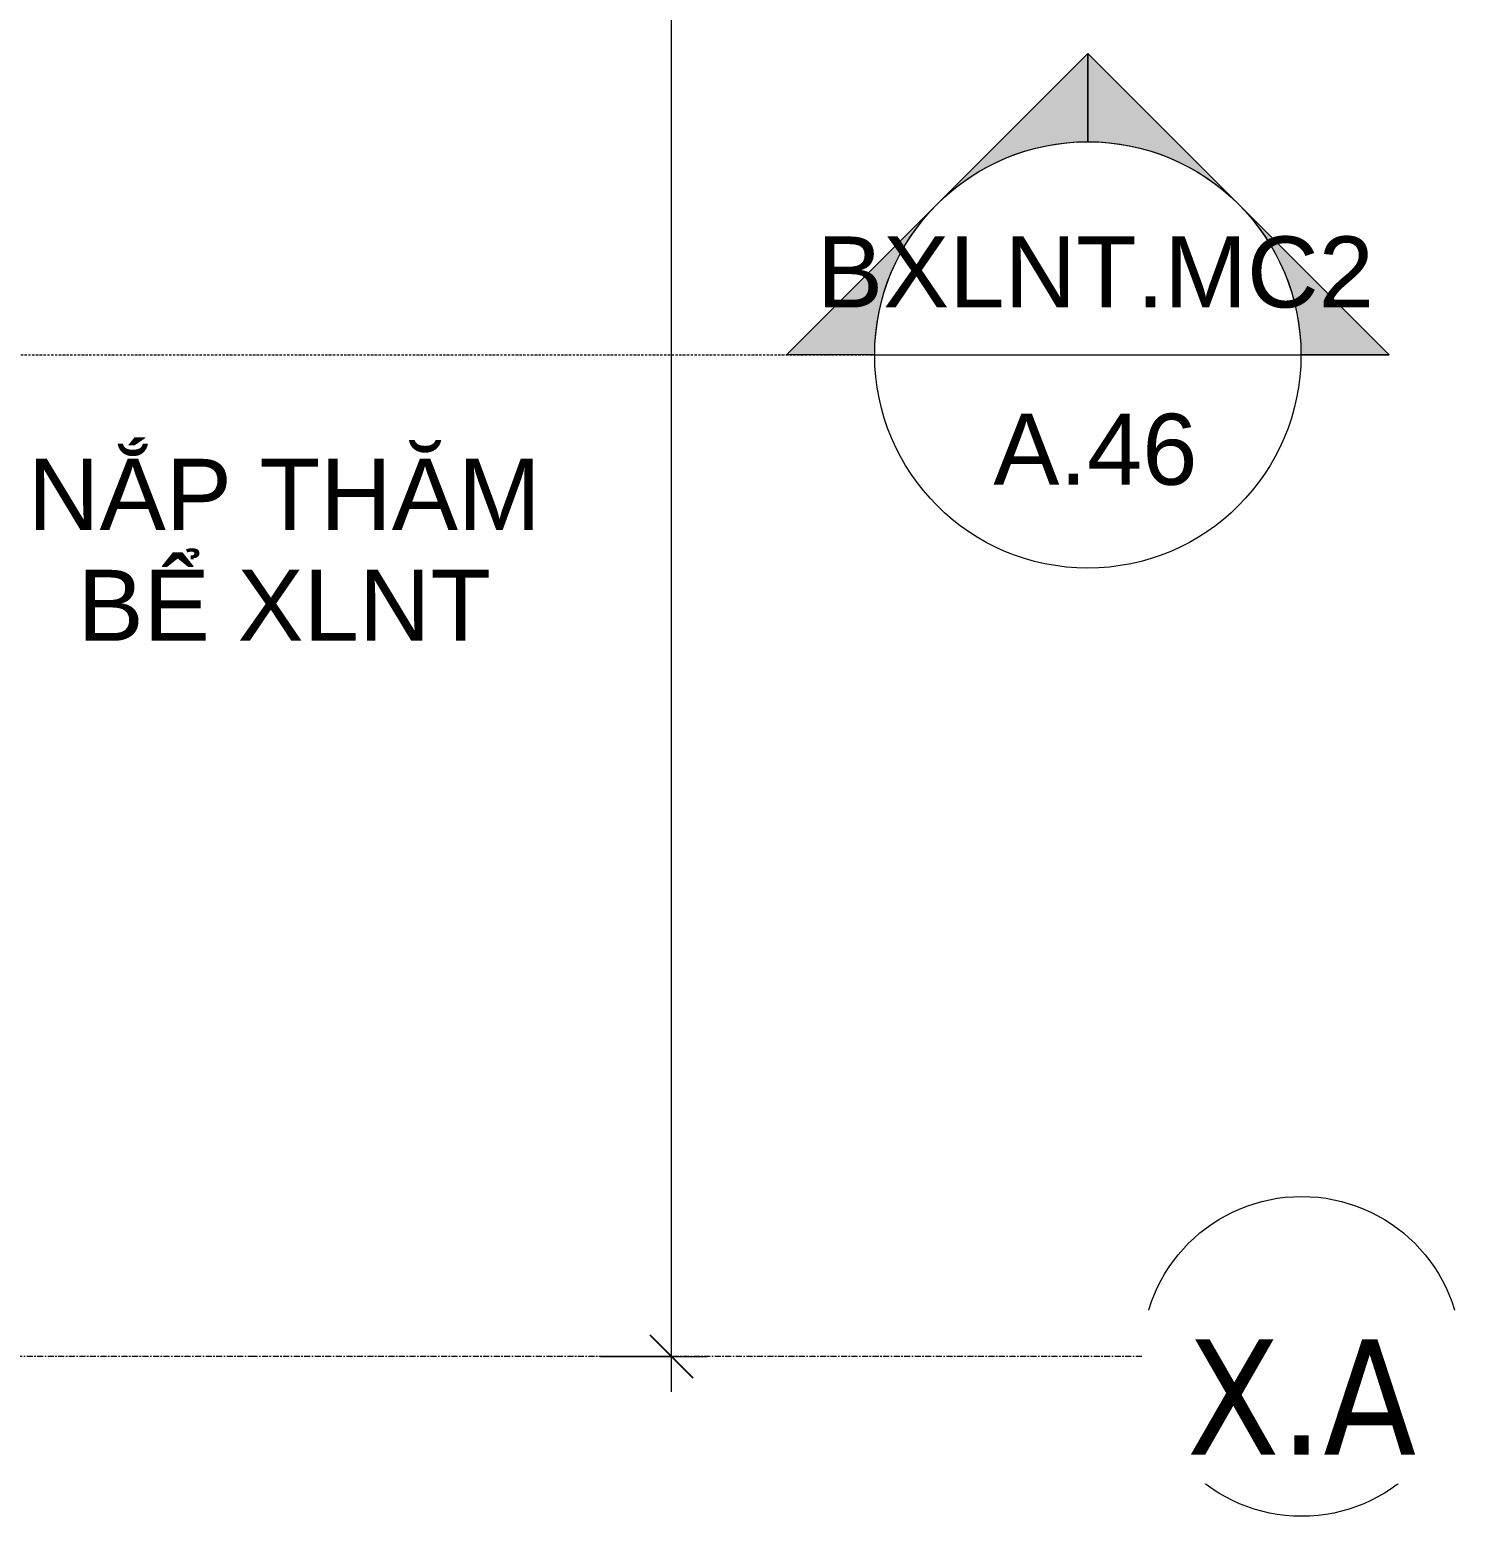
# Model space of a CAD drawing. Header units: millimetres. Extents: x 83532 to 228915, y -7302 to 22802.
# Drawn here: x 127047 to 130076, y 14599 to 17737 of the extents above; entities that cross this region are included whole.
import ezdxf

# ---------------------------------------------------------------- set-up
doc = ezdxf.new("R2010")
doc.units = ezdxf.units.MM
doc.linetypes.add('Dash Dot 3_16_', pattern=[7.9375, 4.7625, -1.5875, 0, -1.5875])
doc.linetypes.add('Grid Line', pattern=[22.225, 12.7, -3.175, 3.175, -3.175])
for name, color, linetype, lineweight in [('A-ANNO-DIMS', 211, 'Continuous', 9), ('A-ANNO-DIMS-75', 211, 'Continuous', 9), ('G-ANNO-SYMB', 111, 'Continuous', 9), ('G-ANNO-SYMB-1', 111, 'Dash Dot 3_16_', 18), ('G-ANNO-TEXT-2', 7, 'Continuous', 9), ('S-GRID-1', 1, 'Grid Line', 9), ('S-GRID-IDEN', 1, 'Continuous', 9)]:
    doc.layers.add(name, color=color, linetype=linetype, lineweight=lineweight)
doc.styles.add('Arial', font='arial.ttf', dxfattribs={"height": 150})
doc.styles.add('Tahoma_B', font='tahomabd.ttf', dxfattribs={"height": 243.75})
doc.styles.add('UTM Avo', font='', dxfattribs={"width": 0.9, "height": 187.5})
doc.styles.get('UTM Avo').set_extended_font_data('UTM Avo')
doc.dimstyles.new('1_Dim_chi_tiet_2_5', dxfattribs={"dimscale": 304.8, "dimtxt": 187.368928, "dimasz": 0.295276, "dimexe": 0.246063, "dimexo": 0.0625, "dimgap": 0.024606, "dimtad": 1, "dimdec": 0, "dimrnd": 5, "dimzin": 0, "dimdsep": 46, "dimtxsty": 'UTM Avo', "dimblk1": 'OBLIQUE', "dimblk2": 'OBLIQUE', "dimsah": 1, "dimcen": 0.09, "dimdle": 0.246063, "dimazin": 0, "dimtfac": 1, "dimtdec": 4, "dimtix": 1, "dimtmove": 0, "dimatfit": 3, "dimfxl": 0.492126, "dimfxlon": 1, "dimtvp": 1, "dimtolj": 1, "dimtzin": 0, "dimarcsym": 2})

# ---------------------------------------------------------------- blocks, each defined once
blk = doc.blocks.new('Section - M_Section Head - Filled-352373-TKCS_BỂ XLNT - MẶT BẰNG NẮP BỂ')
at = {"layer": 'G-ANNO-SYMB'}
h = blk.add_hatch(color=256, dxfattribs=at)
edge = h.paths.add_edge_path()
edge.add_line((-6, 8.485), (-6, 6))
edge.add_arc((-6, 0), 6, 90, 135)
edge.add_line((-10.243, 4.243), (-6, 8.485))
h = blk.add_hatch(color=256, dxfattribs=at)
edge = h.paths.add_edge_path()
edge.add_line((-6, 8.485), (-1.757, 4.243))
edge.add_arc((-6, 0), 6, 45, 90)
edge.add_line((-6, 6), (-6, 8.485))
h = blk.add_hatch(color=256, dxfattribs=at)
edge = h.paths.add_edge_path()
edge.add_line((-14.485, 0), (-10.243, 4.243))
edge.add_arc((-6, 0), 6, 135, 180)
edge.add_line((-12, 0), (-14.485, 0))
h = blk.add_hatch(color=256, dxfattribs=at)
edge = h.paths.add_edge_path()
edge.add_line((2.485, 0), (0, 0))
edge.add_arc((-6, 0), 6, 360, 405)
edge.add_line((-1.757, 4.243), (2.485, 0))
for p, q in [((-6, 8.485), (-14.485, 0)), ((-6, 8.485), (-10.243, 4.243)), ((-6, 8.485), (2.485, 0)), ((-6, 6), (-6, 8.485)), ((-6, 8.485), (-6, 6)), ((-1.757, 4.243), (-6, 8.485)), ((-10.243, 4.243), (-14.485, 0)), ((2.485, 0), (-1.757, 4.243)), ((-14.485, 0), (-12, 0)), ((0, 0), (2.485, 0)), ((-12, 0), (-14.485, 0)), ((0, 0), (2.485, 0))]:
    blk.add_line(p, q, dxfattribs=at)
for start, end in [(360, 180), (90, 135), (45, 90), (135, 180), (360, 45), (180, 360)]:
    blk.add_arc((-6, 0), 6, start, end, dxfattribs=at)
blk = doc.blocks.new('Grid - M_Grid Head - Circle-353313-TKCS_BỂ XLNT - MẶT BẰNG NẮP BỂ')
at = {"layer": 'S-GRID-IDEN'}
blk.add_circle((0, 0), 4.5, dxfattribs=at)
blk = doc.blocks.new('DIMBLOCK58-TKCS_BỂ XLNT - MẶT BẰNG NẮP BỂ')
at = {"layer": 'A-ANNO-DIMS-75'}
for p, q in [((128402, 14861.9), (128402, 21161.9)), ((128252, 21086.9), (128477, 21086.9)), ((128402, 21086.9), (128252, 21086.9)), ((128252, 14936.9), (128477, 14936.9)), ((128402, 14936.9), (128252, 14936.9))]:
    blk.add_line(p, q, dxfattribs=at)
at = {"layer": 'A-ANNO-DIMS-75', "lineweight": 25}
for p, q in [((128402, 21086.9), (128357, 21131.9)), ((128402, 21086.9), (128447, 21041.9)), ((128402, 14936.9), (128357, 14981.9)), ((128402, 14936.9), (128447, 14891.9))]:
    blk.add_line(p, q, dxfattribs=at)
at = {"layer": 'A-ANNO-DIMS-75', "color": 0, "insert": (128158.5, 17755.2), "char_height": 187.5, "width": 616.236, "attachment_point": 1, "rotation": 90, "line_spacing_factor": 1.110334, "style": 'UTM Avo'}
blk.add_mtext('6150', dxfattribs=at)
blk = doc.blocks.new('_Oblique')
at = {"color": 0, "linetype": 'ByBlock', "lineweight": -2}
blk.add_line((-0.5, -0.5), (0.5, 0.5), dxfattribs=at)

msp = doc.modelspace()

# ---------------------------------------------------------------- linework, layer by layer
at = {"layer": 'G-ANNO-SYMB'}
msp.add_line((128831, 17050.7), (129731, 17050.7), dxfattribs=at)
at = {"layer": 'G-ANNO-SYMB-1'}
msp.add_line((109208.8, 17050.7), (128831, 17050.7), dxfattribs=at)
at = {"layer": 'S-GRID-1'}
msp.add_line((127520, 14936.9), (111379.1, 14936.9), dxfattribs=at)

# ---------------------------------------------------------------- block references
at = {"layer": 'G-ANNO-SYMB', "extrusion": (0, 0, -1), "xscale": 74.99999999999996, "yscale": 74.99999999999996, "zscale": 74.99999999999996}
msp.add_blockref('Section - M_Section Head - Filled-352373-TKCS_BỂ XLNT - MẶT BẰNG NẮP BỂ', (-128831, 17050.7), dxfattribs=at)
at = {"layer": 'S-GRID-IDEN', "xscale": 74.99999999999996, "yscale": 74.99999999999996, "zscale": 74.99999999999996, "rotation": 89.99999999999982}
msp.add_blockref('Grid - M_Grid Head - Circle-353313-TKCS_BỂ XLNT - MẶT BẰNG NẮP BỂ', (129732.5, 14936.9), dxfattribs=at)

# ---------------------------------------------------------------- texts
at = {"layer": 'G-ANNO-SYMB', "char_height": 150, "attachment_point": 5, "line_spacing_factor": 0.936439, "style": 'Arial'}
for s, insert, width in [('\\pxqc,t6.35,12.7,19.05,25.4,31.75,38.1,44.45,50.8,57.15,63.5,69.85,76.2,82.55,88.9,95.25,101.6,107.95,114.3,120.65,127,133.35,139.7,146.05,152.4,158.75,165.1,171.45,177.8,184.15,190.5,196.85,203.2;{BXLNT.MC2}', (129296.9, 17224.7), 1200.75), ('\\pxqc,t6.35,12.7,19.05,25.4,31.75,38.1,44.45,50.8,57.15,63.5,69.85,76.2,82.55,88.9,95.25,101.6,107.95,114.3,120.65,127,133.35,139.7,146.05,152.4,158.75,165.1,171.45,177.8,184.15,190.5,196.85,203.2;{A.46}', (129296.9, 16850.5), 446.25)]:
    msp.add_mtext(s, dxfattribs=dict(at, insert=insert, width=width))
at = {"layer": 'G-ANNO-TEXT-2', "insert": (127584.4, 16639.3), "char_height": 150, "width": 1117.312, "attachment_point": 5, "line_spacing_factor": 0.936439, "style": 'Arial'}
msp.add_mtext('\\pxqc,t6.35,12.7,19.05,25.4,31.75,38.1,44.45,50.8,57.15,63.5,69.85,76.2,82.55,88.9,95.25,101.6,107.95,114.3,120.65,127,133.35,139.7,146.05,152.4,158.75,165.1,171.45,177.8,184.15,190.5,196.85,203.2;{NẮP THĂM\\PBỂ XLNT}', dxfattribs=at)

# ---------------------------------------------------------------- dimensions: what is measured, and where the dimension line sits
at = {"layer": 'A-ANNO-DIMS'}
dim = msp.add_linear_dim(base=(128402, 21086.9), p1=(128252, 14936.9), p2=(128252, 21086.9), angle=90, dimstyle='1_Dim_chi_tiet_2_5', override={"dimpost": '<>', "dimfxl": 6150}, dxfattribs=at)
dim.commit()
dim.dimension.update_dxf_attribs({"geometry": 'DIMBLOCK58-TKCS_BỂ XLNT - MẶT BẰNG NẮP BỂ', "text_midpoint": (128297.5, 18011.9)})

# ---------------------------------------------------------------- next in the draw order: texts
at = {"layer": 'S-GRID-IDEN', "insert": (129732.1, 14851), "char_height": 243.75, "width": 565.5, "attachment_point": 5, "line_spacing_factor": 0.996129, "style": 'Tahoma_B', "bg_fill": 3, "box_fill_scale": 1.25, "bg_fill_color": 9, "bg_fill_true_color": 13158600, "bg_fill_transparency": 0}
msp.add_mtext('\\pxqc,t3.90769,7.81538,11.72308,15.63077,19.53846,23.44615,27.35385,31.26154,35.16923,39.07692,42.98462,46.89231,50.8,54.70769,58.61538,62.52308,66.43077,70.33846,74.24615,78.15385,82.06154,85.96923,89.87692,93.78462,97.69231,101.6,105.50769,109.41538,113.32308,117.23077,121.13846,125.04615;{X.A}', dxfattribs=at)

# ---------------------------------------------------------------- next in the draw order: linework, layer by layer
at = {"layer": 'S-GRID-1'}
msp.add_line((129395, 14936.9), (127520, 14936.9), dxfattribs=at)

doc.saveas('drawing.dxf')
